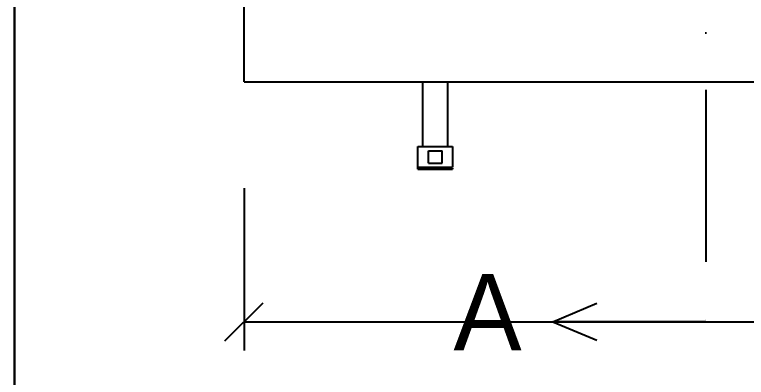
# Model space of a CAD drawing. Extents: x 1250 to 103750, y 1250 to 73000.
# Drawn here: x 52500 to 62068, y 15513 to 20264 of the extents above; entities that cross this region are included whole.
import ezdxf

# ---------------------------------------------------------------- set-up
doc = ezdxf.new("R2010")
doc.units = 0
doc.linetypes.add('DASHDOT', pattern=[3750, 2250, -750, 0, -750])
for name, color, linetype in [('A-DIM', 5, 'CONTINUOUS'), ('A-FRAME', 8, 'CONTINUOUS'), ('A-SECT', 1, 'DASHDOT'), ('A-TEXT', 7, 'CONTINUOUS'), ('A-VIS', 7, 'CONTINUOUS')]:
    doc.layers.add(name, color=color, linetype=linetype)

msp = doc.modelspace()

# ---------------------------------------------------------------- linework, layer by layer
at = {"layer": 'A-DIM'}
for p, q in [((55500, 17990.25), (55500, 15865.25)), ((55250, 15990.25), (55750, 16490.25)), ((55500, 16240.25), (70500, 16240.25))]:
    msp.add_line(p, q, dxfattribs=at)
at = {"layer": 'A-FRAME'}
for p, q in [((52500, 2500), (52500, 37125)), ((52500, 37125), (52500, 2500))]:
    msp.add_line(p, q, dxfattribs=at)
at = {"layer": 'A-SECT'}
for p, q in [((61537.5, 30527.47), (61537.5, 16242.03)), ((59537.5, 16242.03), (60113.163, 16485.416)), ((61537.5, 16242.03), (59537.5, 16242.03)), ((59537.5, 16242.03), (60113.163, 15998.643))]:
    msp.add_line(p, q, dxfattribs=at)
at = {"layer": 'A-VIS'}
for p, q in [((55500, 19384.75), (55500, 27384.75)), ((55500, 19384.75), (70500, 19384.75)), ((57837, 18534.787), (57837, 19387.882)), ((58163, 18544.132), (58163, 19378.537)), ((57770, 18534.75), (58225.581, 18534.75)), ((57770, 18240.25), (57770, 18534.75)), ((57910, 18318.75), (57910, 18480.75)), ((57910, 18480.75), (58090, 18480.75)), ((58090, 18318.75), (58090, 18480.75)), ((58230, 18264.75), (58230, 18534.75)), ((57910, 18318.75), (58090, 18318.75)), ((57770, 18264.75), (58225.581, 18264.75)), ((57771.597, 18240.25), (58225.581, 18240.25)), ((58230, 18240.25), (58230, 18253.489))]:
    msp.add_line(p, q, dxfattribs=at)

# ---------------------------------------------------------------- texts
at = {"layer": 'A-TEXT'}
msp.add_text('A', height=1000, dxfattribs=at).set_placement((58237.5, 15867.03))

doc.saveas('drawing.dxf')
